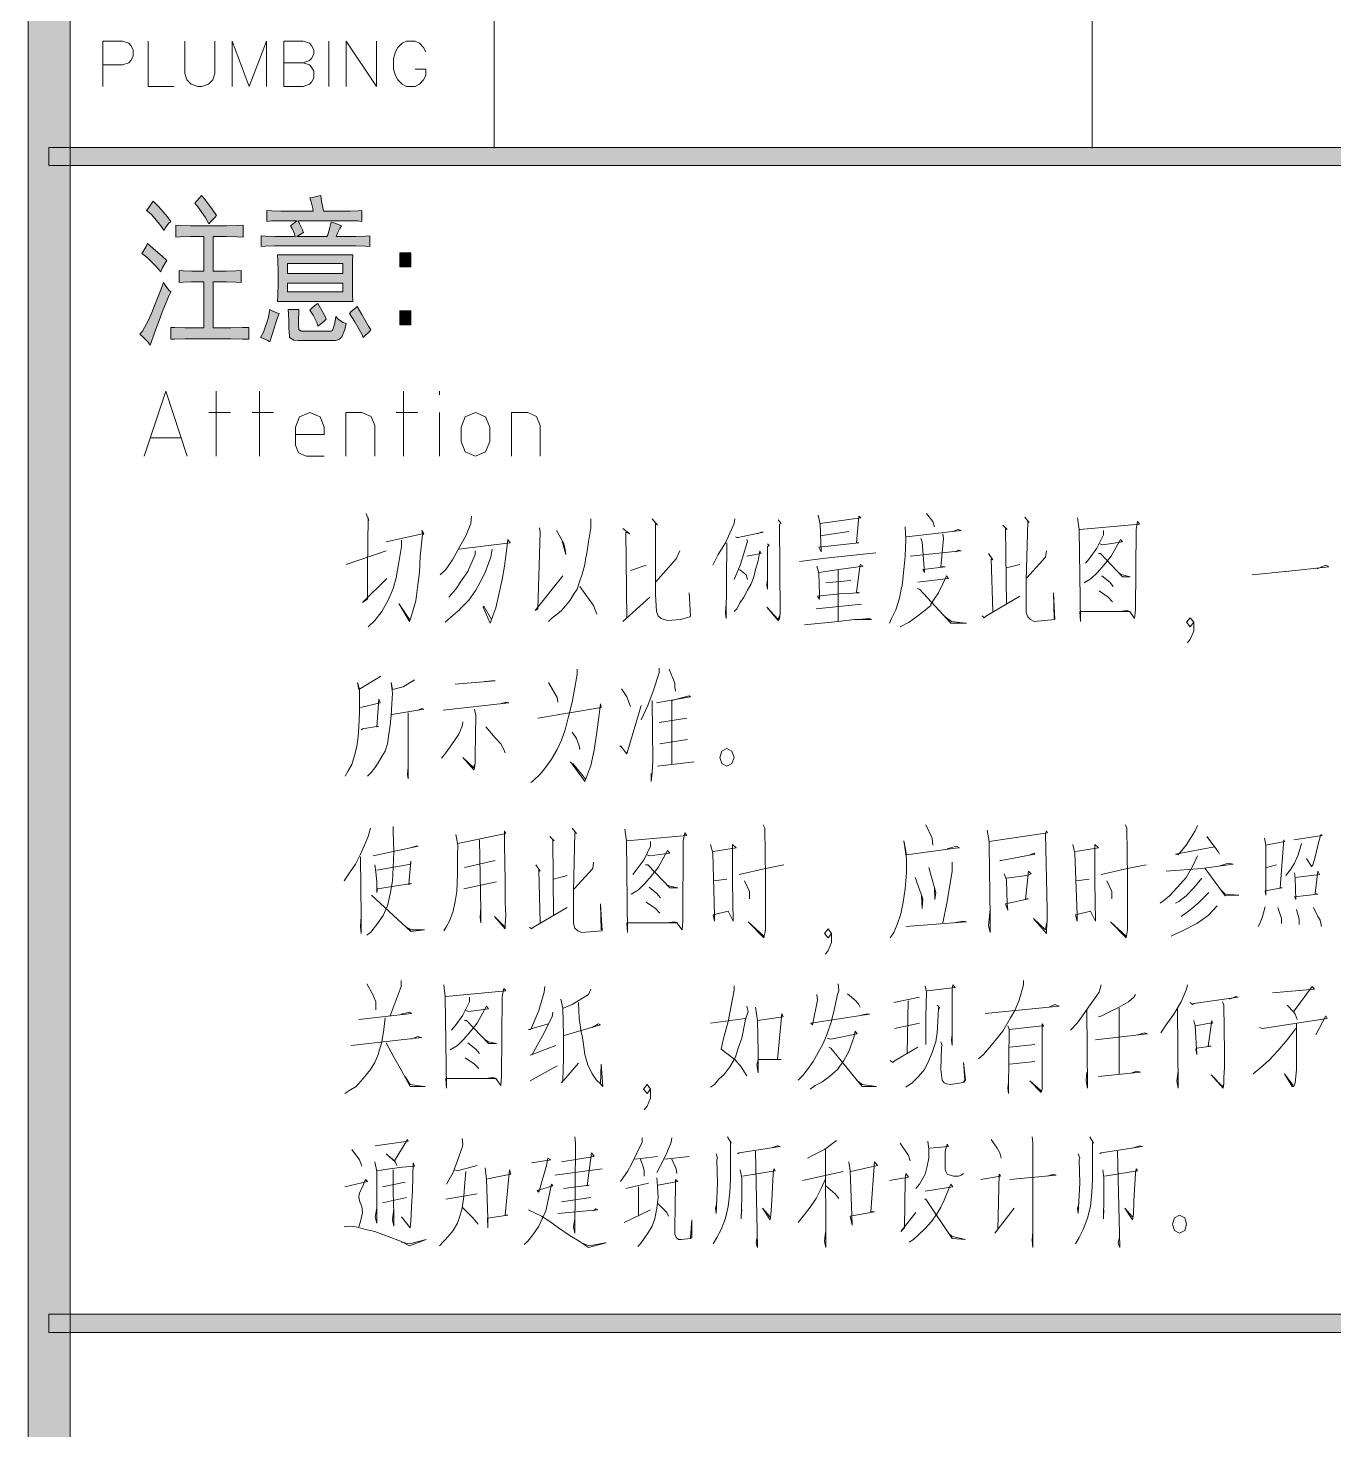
# Model space of a CAD drawing. Header units: millimetres. Extents: x 0 to 586, y 0 to 414.
# Drawn here: x 541.05 to 562.39, y 292.31 to 315.22 of the extents above; entities that cross this region are included whole.
import ezdxf

# ---------------------------------------------------------------- set-up
doc = ezdxf.new("R2010")
doc.units = ezdxf.units.MM

msp = doc.modelspace()

# ---------------------------------------------------------------- hatches: boundary and pattern name
h = msp.add_hatch(color=0)
h.dxf.hatch_style = 2
h.paths.add_polyline_path([(541.736139, 9.860139), (541.048222, 9.860139), (541.048222, 404.223361), (541.736139, 404.223361)])
h = msp.add_hatch(color=0)
h.dxf.hatch_style = 2
h.paths.add_polyline_path([(541.390417, 312.973861), (541.390417, 313.270194), (575.772139, 313.270194), (575.772139, 312.973861)])
h = msp.add_hatch(color=0)
h.dxf.hatch_style = 2
h.paths.add_polyline_path([(543.094333, 312.395306), (543.186056, 312.303583), (543.327167, 312.137778), (543.380083, 312.063694), (543.344806, 312.028417), (543.288361, 311.950806), (543.270722, 311.912), (543.203694, 312.014306), (543.062583, 312.180111), (542.984972, 312.240083), (543.013194, 312.275361), (543.066111, 312.352972)])
h = msp.add_hatch(color=0)
h.dxf.hatch_style = 2
h.paths.add_polyline_path([(543.775194, 312.363556), (543.799889, 312.391778), (543.856333, 312.45175), (543.881028, 312.487028), (543.933944, 312.430583), (544.057417, 312.264778), (544.127972, 312.158944), (544.09975, 312.127194), (544.03625, 312.060167), (544.0045, 312.024889), (543.941, 312.130722), (543.824583, 312.303583)])
h = msp.add_hatch(color=0)
h.dxf.hatch_style = 2
h.paths.add_polyline_path([(545.24275, 312.074278), (545.175722, 312.074278), (545.027556, 312.07075), (544.949944, 312.063694), (544.949944, 312.240083), (545.031083, 312.236556), (545.17925, 312.2295), (545.24275, 312.2295), (545.708417, 312.2295), (545.704889, 312.271833), (545.676667, 312.381194), (545.6555, 312.448222), (545.697833, 312.45175), (545.786028, 312.472917), (545.831889, 312.487028), (545.846, 312.395306), (545.870694, 312.264778), (545.87775, 312.2295), (546.234056, 312.2295), (546.311667, 312.2295), (546.445722, 312.236556), (546.505694, 312.240083), (546.505694, 312.063694), (546.438667, 312.07075), (546.304611, 312.074278), (546.234056, 312.074278), (545.461472, 312.074278), (545.486167, 312.024889), (545.535556, 311.926111), (545.553194, 311.88025), (545.443833, 311.81675), (545.930667, 311.81675), (545.948306, 311.844972), (545.983583, 311.961389), (546.001222, 312.053111), (546.047083, 312.039), (546.135278, 312.00725), (546.170556, 311.993139), (546.145861, 311.947278), (546.103528, 311.859083), (546.085889, 311.81675), (546.318722, 311.81675), (546.403389, 311.81675), (546.562139, 311.823806), (546.636222, 311.827333), (546.636222, 311.650944), (546.562139, 311.658), (546.403389, 311.661528), (546.318722, 311.661528), (545.158083, 311.661528), (545.076944, 311.661528), (544.92525, 311.658), (544.858222, 311.650944), (544.858222, 311.827333), (544.928778, 311.823806), (545.080472, 311.81675), (545.158083, 311.81675), (545.415611, 311.81675), (545.4015, 311.859083), (545.362694, 311.947278), (545.338, 311.993139), (545.359167, 312.00725), (545.415611, 312.049583), (545.443833, 312.074278)])
h = msp.add_hatch(color=0)
h.dxf.hatch_style = 2
h.paths.add_polyline_path([(544.223222, 311.993139), (544.297306, 311.993139), (544.466639, 311.996667), (544.561889, 312.003722), (544.561889, 311.806167), (544.459583, 311.813222), (544.293778, 311.81675), (544.230278, 311.81675), (544.075056, 311.81675), (544.075056, 311.248778), (544.223222, 311.248778), (544.286722, 311.248778), (544.441944, 311.255833), (544.533667, 311.259361), (544.533667, 311.065333), (544.445472, 311.068861), (544.293778, 311.075917), (544.223222, 311.075917), (544.075056, 311.075917), (544.075056, 310.320972), (544.269083, 310.320972), (544.360806, 310.320972), (544.554833, 310.328028), (544.657139, 310.331556), (544.657139, 310.137528), (544.554833, 310.141056), (544.364333, 310.144583), (544.276139, 310.144583), (543.711694, 310.144583), (543.609389, 310.144583), (543.443583, 310.141056), (543.380083, 310.137528), (543.380083, 310.331556), (543.440056, 310.328028), (543.609389, 310.320972), (543.71875, 310.320972), (543.919833, 310.320972), (543.919833, 311.075917), (543.796361, 311.075917), (543.722278, 311.075917), (543.584694, 311.068861), (543.517667, 311.065333), (543.517667, 311.259361), (543.584694, 311.255833), (543.725806, 311.248778), (543.803417, 311.248778), (543.919833, 311.248778), (543.919833, 311.81675), (543.775194, 311.81675), (543.697583, 311.81675), (543.542361, 311.813222), (543.46475, 311.806167), (543.46475, 312.003722), (543.542361, 311.996667), (543.701111, 311.993139), (543.78225, 311.993139)])
h = msp.add_hatch(color=0)
h.dxf.hatch_style = 2
h.paths.add_polyline_path([(542.999083, 311.703861), (543.087278, 311.62625), (543.246028, 311.488667), (543.316583, 311.425167), (543.295417, 311.389889), (543.2425, 311.298167), (543.217806, 311.238194), (543.143722, 311.326389), (542.9885, 311.478083), (542.907361, 311.538056), (542.928528, 311.569806), (542.977917, 311.650944)])
h = msp.add_hatch(color=0)
h.paths.add_polyline_path([(546.357528, 311.516889), (546.354, 311.421639), (546.350472, 311.231139), (546.350472, 311.135889), (546.350472, 311.047694), (546.354, 310.857194), (546.357528, 310.754889), (545.126333, 310.754889), (545.129861, 310.857194), (545.136917, 311.05475), (545.136917, 311.146472), (545.136917, 311.238194), (545.129861, 311.425167), (545.126333, 311.516889)])
h.paths.add_polyline_path([(546.19525, 311.209972), (546.19525, 311.37225), (545.288611, 311.37225), (545.288611, 311.209972)])
h.paths.add_polyline_path([(546.19525, 310.910111), (546.19525, 311.05475), (545.288611, 311.05475), (545.288611, 310.910111)])
h = msp.add_hatch(color=0)
h.dxf.hatch_style = 2
h.paths.add_polyline_path([(547.302972, 311.322861), (547.123056, 311.322861), (547.123056, 311.548639), (547.302972, 311.548639)])
h = msp.add_hatch(color=0)
h.dxf.hatch_style = 2
h.paths.add_polyline_path([(543.380083, 310.910111), (543.33775, 310.818389), (543.2425, 310.582028), (543.189583, 310.440917), (543.136667, 310.299806), (543.066111, 310.098722), (543.044944, 310.042278), (543.006139, 310.095194), (542.921472, 310.183389), (542.875611, 310.218667), (542.917944, 310.271583), (543.016722, 310.447972), (543.069639, 310.574972), (543.122556, 310.701972), (543.221333, 310.945389), (543.263667, 311.065333), (543.288361, 311.019472), (543.348333, 310.941861)])
h = msp.add_hatch(color=0)
h.dxf.hatch_style = 2
h.paths.add_polyline_path([(545.786028, 310.723139), (545.828361, 310.645528), (545.898917, 310.518528), (545.923611, 310.465611), (545.888333, 310.433861), (545.821306, 310.377417), (545.786028, 310.352722), (545.775444, 310.398583), (545.708417, 310.529111), (545.6555, 310.61025), (545.676667, 310.634944), (545.743694, 310.691389)])
h = msp.add_hatch(color=0)
h.dxf.hatch_style = 2
h.paths.add_polyline_path([(546.428083, 310.67375), (546.502167, 310.543222), (546.615056, 310.352722), (546.650333, 310.289222), (546.618583, 310.253944), (546.555083, 310.193972), (546.526861, 310.16575), (546.502167, 310.222194), (546.389278, 310.41975), (546.304611, 310.557333), (546.325778, 310.585556), (546.389278, 310.642)])
h = msp.add_hatch(color=0)
h.dxf.hatch_style = 2
h.paths.add_polyline_path([(545.151028, 310.557333), (545.11575, 310.462083), (545.041667, 310.22925), (545.002861, 310.095194), (544.957, 310.119889), (544.879389, 310.155167), (544.847639, 310.16575), (544.897028, 310.250417), (544.974639, 310.476194), (545.002861, 310.620833), (545.038139, 310.599667), (545.112222, 310.567917)])
h = msp.add_hatch(color=0)
h.dxf.hatch_style = 2
h.paths.add_polyline_path([(545.475583, 310.620833), (545.472056, 310.564389), (545.468528, 310.472667), (545.468528, 310.433861), (545.468528, 310.405639), (545.468528, 310.345667), (545.472056, 310.320972), (545.475583, 310.296278), (545.510861, 310.271583), (545.546139, 310.271583), (546.001222, 310.271583), (546.025917, 310.278639), (546.064722, 310.398583), (546.078833, 310.507944), (546.110583, 310.472667), (546.19525, 310.412694), (546.248167, 310.395056), (546.223472, 310.296278), (546.177611, 310.176333), (546.156444, 310.155167), (546.138806, 310.137528), (546.071778, 310.116361), (546.025917, 310.116361), (545.461472, 310.116361), (545.394444, 310.119889), (545.323889, 310.16575), (545.320361, 310.204556), (545.316833, 310.239833), (545.313306, 310.331556), (545.313306, 310.384472), (545.313306, 310.433861), (545.30625, 310.553806), (545.299194, 310.620833)])
h = msp.add_hatch(color=0)
h.dxf.hatch_style = 2
h.paths.add_polyline_path([(547.302972, 310.373889), (547.123056, 310.373889), (547.123056, 310.599667), (547.302972, 310.599667)])
h = msp.add_hatch(color=0)
h.dxf.hatch_style = 2
h.paths.add_polyline_path([(541.390417, 293.906222), (541.390417, 294.202556), (575.772139, 294.202556), (575.772139, 293.906222)])

# ---------------------------------------------------------------- linework, layer by layer
at = {"color": 0, "lineweight": 0}
for points in [[(541.736139, 9.860139), (541.048222, 9.860139), (541.048222, 404.223361), (541.736139, 404.223361)], [(541.390417, 312.973861), (541.390417, 313.270194), (575.772139, 313.270194), (575.772139, 312.973861)], [(543.094333, 312.395306), (543.186056, 312.303583), (543.327167, 312.137778), (543.380083, 312.063694), (543.344806, 312.028417), (543.288361, 311.950806), (543.270722, 311.912), (543.203694, 312.014306), (543.062583, 312.180111), (542.984972, 312.240083), (543.013194, 312.275361), (543.066111, 312.352972)], [(543.775194, 312.363556), (543.799889, 312.391778), (543.856333, 312.45175), (543.881028, 312.487028), (543.933944, 312.430583), (544.057417, 312.264778), (544.127972, 312.158944), (544.09975, 312.127194), (544.03625, 312.060167), (544.0045, 312.024889), (543.941, 312.130722), (543.824583, 312.303583)], [(545.24275, 312.074278), (545.175722, 312.074278), (545.027556, 312.07075), (544.949944, 312.063694), (544.949944, 312.240083), (545.031083, 312.236556), (545.17925, 312.2295), (545.24275, 312.2295), (545.708417, 312.2295), (545.704889, 312.271833), (545.676667, 312.381194), (545.6555, 312.448222), (545.697833, 312.45175), (545.786028, 312.472917), (545.831889, 312.487028), (545.846, 312.395306), (545.870694, 312.264778), (545.87775, 312.2295), (546.234056, 312.2295), (546.311667, 312.2295), (546.445722, 312.236556), (546.505694, 312.240083), (546.505694, 312.063694), (546.438667, 312.07075), (546.304611, 312.074278), (546.234056, 312.074278), (545.461472, 312.074278), (545.486167, 312.024889), (545.535556, 311.926111), (545.553194, 311.88025), (545.443833, 311.81675), (545.930667, 311.81675), (545.948306, 311.844972), (545.983583, 311.961389), (546.001222, 312.053111), (546.047083, 312.039), (546.135278, 312.00725), (546.170556, 311.993139), (546.145861, 311.947278), (546.103528, 311.859083), (546.085889, 311.81675), (546.318722, 311.81675), (546.403389, 311.81675), (546.562139, 311.823806), (546.636222, 311.827333), (546.636222, 311.650944), (546.562139, 311.658), (546.403389, 311.661528), (546.318722, 311.661528), (545.158083, 311.661528), (545.076944, 311.661528), (544.92525, 311.658), (544.858222, 311.650944), (544.858222, 311.827333), (544.928778, 311.823806), (545.080472, 311.81675), (545.158083, 311.81675), (545.415611, 311.81675), (545.4015, 311.859083), (545.362694, 311.947278), (545.338, 311.993139), (545.359167, 312.00725), (545.415611, 312.049583), (545.443833, 312.074278)], [(544.223222, 311.993139), (544.297306, 311.993139), (544.466639, 311.996667), (544.561889, 312.003722), (544.561889, 311.806167), (544.459583, 311.813222), (544.293778, 311.81675), (544.230278, 311.81675), (544.075056, 311.81675), (544.075056, 311.248778), (544.223222, 311.248778), (544.286722, 311.248778), (544.441944, 311.255833), (544.533667, 311.259361), (544.533667, 311.065333), (544.445472, 311.068861), (544.293778, 311.075917), (544.223222, 311.075917), (544.075056, 311.075917), (544.075056, 310.320972), (544.269083, 310.320972), (544.360806, 310.320972), (544.554833, 310.328028), (544.657139, 310.331556), (544.657139, 310.137528), (544.554833, 310.141056), (544.364333, 310.144583), (544.276139, 310.144583), (543.711694, 310.144583), (543.609389, 310.144583), (543.443583, 310.141056), (543.380083, 310.137528), (543.380083, 310.331556), (543.440056, 310.328028), (543.609389, 310.320972), (543.71875, 310.320972), (543.919833, 310.320972), (543.919833, 311.075917), (543.796361, 311.075917), (543.722278, 311.075917), (543.584694, 311.068861), (543.517667, 311.065333), (543.517667, 311.259361), (543.584694, 311.255833), (543.725806, 311.248778), (543.803417, 311.248778), (543.919833, 311.248778), (543.919833, 311.81675), (543.775194, 311.81675), (543.697583, 311.81675), (543.542361, 311.813222), (543.46475, 311.806167), (543.46475, 312.003722), (543.542361, 311.996667), (543.701111, 311.993139), (543.78225, 311.993139)], [(542.999083, 311.703861), (543.087278, 311.62625), (543.246028, 311.488667), (543.316583, 311.425167), (543.295417, 311.389889), (543.2425, 311.298167), (543.217806, 311.238194), (543.143722, 311.326389), (542.9885, 311.478083), (542.907361, 311.538056), (542.928528, 311.569806), (542.977917, 311.650944)], [(546.357528, 311.516889), (546.354, 311.421639), (546.350472, 311.231139), (546.350472, 311.135889), (546.350472, 311.047694), (546.354, 310.857194), (546.357528, 310.754889), (545.126333, 310.754889), (545.129861, 310.857194), (545.136917, 311.05475), (545.136917, 311.146472), (545.136917, 311.238194), (545.129861, 311.425167), (545.126333, 311.516889)], [(546.19525, 311.209972), (546.19525, 311.37225), (545.288611, 311.37225), (545.288611, 311.209972)], [(547.302972, 311.322861), (547.123056, 311.322861), (547.123056, 311.548639), (547.302972, 311.548639)], [(543.380083, 310.910111), (543.33775, 310.818389), (543.2425, 310.582028), (543.189583, 310.440917), (543.136667, 310.299806), (543.066111, 310.098722), (543.044944, 310.042278), (543.006139, 310.095194), (542.921472, 310.183389), (542.875611, 310.218667), (542.917944, 310.271583), (543.016722, 310.447972), (543.069639, 310.574972), (543.122556, 310.701972), (543.221333, 310.945389), (543.263667, 311.065333), (543.288361, 311.019472), (543.348333, 310.941861)], [(546.19525, 310.910111), (546.19525, 311.05475), (545.288611, 311.05475), (545.288611, 310.910111)], [(545.786028, 310.723139), (545.828361, 310.645528), (545.898917, 310.518528), (545.923611, 310.465611), (545.888333, 310.433861), (545.821306, 310.377417), (545.786028, 310.352722), (545.775444, 310.398583), (545.708417, 310.529111), (545.6555, 310.61025), (545.676667, 310.634944), (545.743694, 310.691389)], [(546.428083, 310.67375), (546.502167, 310.543222), (546.615056, 310.352722), (546.650333, 310.289222), (546.618583, 310.253944), (546.555083, 310.193972), (546.526861, 310.16575), (546.502167, 310.222194), (546.389278, 310.41975), (546.304611, 310.557333), (546.325778, 310.585556), (546.389278, 310.642)], [(545.151028, 310.557333), (545.11575, 310.462083), (545.041667, 310.22925), (545.002861, 310.095194), (544.957, 310.119889), (544.879389, 310.155167), (544.847639, 310.16575), (544.897028, 310.250417), (544.974639, 310.476194), (545.002861, 310.620833), (545.038139, 310.599667), (545.112222, 310.567917)], [(545.475583, 310.620833), (545.472056, 310.564389), (545.468528, 310.472667), (545.468528, 310.433861), (545.468528, 310.405639), (545.468528, 310.345667), (545.472056, 310.320972), (545.475583, 310.296278), (545.510861, 310.271583), (545.546139, 310.271583), (546.001222, 310.271583), (546.025917, 310.278639), (546.064722, 310.398583), (546.078833, 310.507944), (546.110583, 310.472667), (546.19525, 310.412694), (546.248167, 310.395056), (546.223472, 310.296278), (546.177611, 310.176333), (546.156444, 310.155167), (546.138806, 310.137528), (546.071778, 310.116361), (546.025917, 310.116361), (545.461472, 310.116361), (545.394444, 310.119889), (545.323889, 310.16575), (545.320361, 310.204556), (545.316833, 310.239833), (545.313306, 310.331556), (545.313306, 310.384472), (545.313306, 310.433861), (545.30625, 310.553806), (545.299194, 310.620833)], [(547.302972, 310.373889), (547.123056, 310.373889), (547.123056, 310.599667), (547.302972, 310.599667)], [(552.587583, 303.304222), (552.552306, 303.406528), (552.471167, 303.448861), (552.3865, 303.406528), (552.35475, 303.304222), (552.3865, 303.201917), (552.471167, 303.159583), (552.552306, 303.201917)], [(559.985333, 295.677167), (559.953583, 295.779472), (559.868917, 295.821806), (559.787778, 295.779472), (559.7525, 295.677167), (559.787778, 295.571333), (559.868917, 295.529), (559.953583, 295.571333)], [(541.390417, 293.906222), (541.390417, 294.202556), (575.772139, 294.202556), (575.772139, 293.906222)]]:
    msp.add_lwpolyline(points, close=True, dxfattribs=at)
for points in [[(548.668222, 327.899889), (548.668222, 313.259611)], [(558.440167, 327.899889), (558.440167, 313.259611)], [(542.272361, 314.268556), (542.272361, 315.009389), (542.589861, 315.009389), (542.695694, 314.974111), (542.730972, 314.938833), (542.76625, 314.868278), (542.76625, 314.762444), (542.730972, 314.691889), (542.695694, 314.656611), (542.589861, 314.621333), (542.272361, 314.621333)], [(543.009667, 315.009389), (543.009667, 314.268556), (543.433, 314.268556)], [(543.609389, 315.009389), (543.609389, 314.480222), (543.644667, 314.374389), (543.715222, 314.303833), (543.821056, 314.268556), (543.891611, 314.268556), (543.997444, 314.303833), (544.068, 314.374389), (544.103278, 314.480222), (544.103278, 315.009389)], [(544.381972, 314.268556), (544.381972, 315.009389), (544.664194, 314.268556), (544.946417, 315.009389), (544.946417, 314.268556)], [(545.228639, 314.268556), (545.228639, 315.009389), (545.546139, 315.009389), (545.648444, 314.974111), (545.683722, 314.938833), (545.719, 314.868278), (545.719, 314.797722), (545.683722, 314.727167), (545.648444, 314.691889), (545.546139, 314.656611)], [(545.965944, 314.268556), (545.965944, 315.009389)], [(546.248167, 314.268556), (546.248167, 315.009389), (546.742056, 314.268556), (546.742056, 315.009389)], [(547.549917, 314.833), (547.514639, 314.903556), (547.444083, 314.974111), (547.373528, 315.009389), (547.232417, 315.009389), (547.161861, 314.974111), (547.091306, 314.903556), (547.056028, 314.833), (547.02075, 314.727167), (547.02075, 314.550778), (547.056028, 314.444944), (547.091306, 314.374389), (547.161861, 314.303833), (547.232417, 314.268556), (547.373528, 314.268556), (547.444083, 314.303833), (547.514639, 314.374389), (547.549917, 314.444944), (547.549917, 314.550778), (547.373528, 314.550778)], [(545.228639, 314.656611), (545.546139, 314.656611), (545.648444, 314.621333), (545.683722, 314.586056), (545.719, 314.5155), (545.719, 314.409667), (545.683722, 314.339111), (545.648444, 314.303833), (545.546139, 314.268556), (545.228639, 314.268556)], [(542.946167, 308.229), (543.298944, 309.290861), (543.651722, 308.229)], [(544.120917, 308.229), (544.120917, 309.290861)], [(544.83, 308.229), (544.83, 309.290861)], [(547.183028, 308.229), (547.183028, 309.290861)], [(547.772167, 309.230889), (547.772167, 309.290861)], [(544.0045, 308.938083), (544.357278, 308.938083)], [(544.710056, 308.938083), (545.062833, 308.938083)], [(545.888333, 308.701722), (545.821306, 308.867528), (545.651972, 308.938083), (545.486167, 308.867528), (545.419139, 308.701722)], [(546.241111, 308.229), (546.241111, 308.938083), (546.505694, 308.938083)], [(546.713833, 308.729944), (546.653861, 308.874583), (546.505694, 308.938083)], [(547.066611, 308.938083), (547.419389, 308.938083)], [(547.772167, 308.229), (547.772167, 308.938083)], [(548.597667, 308.701722), (548.527111, 308.867528), (548.361306, 308.938083), (548.1955, 308.867528), (548.124944, 308.701722)], [(548.950444, 308.229), (548.950444, 308.938083), (549.215028, 308.938083)], [(549.419639, 308.729944), (549.359667, 308.874583), (549.215028, 308.938083)], [(545.419139, 308.405389), (545.419139, 308.701722)], [(545.888333, 308.701722), (545.888333, 308.581778), (545.419139, 308.581778)], [(546.713833, 308.729944), (546.713833, 308.229)], [(548.124944, 308.465361), (548.124944, 308.701722)], [(548.597667, 308.701722), (548.597667, 308.465361)], [(549.419639, 308.729944), (549.419639, 308.229)], [(543.549417, 308.525333), (543.048472, 308.525333)], [(545.419139, 308.405389), (545.468528, 308.281917), (545.595528, 308.229)], [(548.124944, 308.465361), (548.1955, 308.299556), (548.361306, 308.229), (548.527111, 308.299556), (548.597667, 308.465361)], [(545.888333, 308.229), (545.595528, 308.229)], [(546.572722, 307.290611), (546.618583, 307.174194), (546.608, 307.216528), (546.597417, 306.3875), (546.597417, 305.890083), (546.516278, 305.833639), (546.911389, 306.225222)], [(548.297806, 307.24475), (548.287222, 307.128333), (548.206083, 306.92725), (548.075556, 306.690889), (547.983833, 306.532139), (547.878, 306.373389), (547.786278, 306.285194)], [(553.959889, 307.262389), (553.995167, 307.114222), (554.009278, 306.662667), (553.974, 306.73675), (554.626639, 306.810833), (554.591361, 306.810833), (554.626639, 307.24475), (554.661917, 307.216528), (553.995167, 307.128333)], [(555.734361, 307.290611), (555.836667, 307.160083), (555.861361, 307.071889)], [(557.3395, 307.230639), (557.410056, 307.142444), (557.388889, 307.160083), (557.364194, 306.197), (557.364194, 305.787778), (557.364194, 305.671361), (557.388889, 305.600806), (557.43475, 305.554944), (557.491194, 305.526722), (557.829861, 305.554944), (557.808694, 305.992389), (557.819278, 305.572583)], [(546.900806, 306.824944), (547.493472, 306.955472), (547.482889, 307.011917), (547.518167, 306.955472), (547.493472, 306.941361), (547.458194, 306.592111), (547.447611, 306.327528), (547.412333, 306.080583), (547.387639, 305.861861), (547.341778, 305.717222), (547.3065, 305.586694), (547.285333, 305.526722), (547.108944, 305.819528), (547.285333, 305.554944)], [(549.405528, 307.057778), (549.416111, 306.983694), (549.380833, 305.731333), (549.334972, 305.703111), (549.790056, 306.271083)], [(550.245139, 307.202417), (550.245139, 307.086), (550.245139, 307.057778), (550.209861, 306.824944), (550.174583, 306.606222), (550.164, 306.574472), (550.149889, 306.458056), (550.104028, 306.299306), (550.058167, 306.154667), (550.022889, 306.052361), (549.962917, 305.964167), (549.906472, 305.875972), (549.835917, 305.787778), (549.765361, 305.703111), (549.694806, 305.643139), (549.613667, 305.586694), (549.557222, 305.526722)], [(549.684222, 307.011917), (549.800639, 306.810833), (549.825333, 306.708528), (549.835917, 306.620333), (549.779472, 306.839056)], [(550.76725, 307.043667), (550.883667, 306.955472), (550.816639, 306.983694), (550.837806, 305.586694), (550.76725, 305.526722), (551.21175, 305.921833)], [(551.247028, 307.202417), (551.33875, 307.100111), (551.303472, 307.128333), (551.303472, 306.824944), (551.303472, 306.518028), (551.303472, 306.239333), (551.303472, 306.03825), (551.303472, 306.024139), (551.303472, 305.964167), (551.317583, 305.689), (551.349333, 305.614917), (551.398722, 305.572583), (551.501028, 305.540833), (551.712694, 305.554944), (551.864389, 305.600806), (551.874972, 305.614917), (551.853806, 305.992389)], [(552.598167, 307.202417), (552.587583, 307.128333), (552.446472, 306.810833), (552.330056, 306.620333), (552.238333, 306.443944)], [(553.30725, 307.188306), (553.356639, 307.128333), (553.331944, 307.114222), (553.342528, 305.671361), (553.342528, 305.65725), (553.331944, 305.572583), (553.30725, 305.540833), (553.123806, 305.759556), (553.30725, 305.554944), (553.331944, 305.614917)], [(553.995167, 306.92725), (554.464361, 306.997806)], [(555.385111, 307.071889), (555.395694, 306.867278), (555.385111, 306.592111), (555.360417, 306.373389), (555.335722, 306.108806), (555.325139, 306.080583), (555.289861, 305.904194), (555.233417, 305.717222), (555.162861, 305.572583), (555.127583, 305.4985)], [(555.406278, 306.909611), (556.302333, 307.011917), (556.245889, 307.026028), (556.16475, 306.997806)], [(556.979667, 307.100111), (557.050222, 307.026028), (557.025528, 307.043667), (557.039639, 305.805417)], [(558.203806, 307.216528), (558.2285, 307.026028), (558.249667, 305.526722), (558.239083, 305.689), (559.064583, 305.689), (559.008139, 305.703111), (558.891722, 305.689)], [(558.239083, 307.026028), (559.216278, 307.114222), (559.181, 307.160083), (559.159833, 307.026028), (559.14925, 305.717222), (559.135139, 305.572583), (559.054, 305.689)], [(558.623611, 307.011917), (558.623611, 306.941361), (558.517778, 306.722639), (558.390778, 306.54625), (558.330806, 306.475694)], [(547.154806, 306.853167), (547.154806, 306.750861), (547.108944, 306.489806), (547.063083, 306.239333), (547.017222, 306.066472), (546.932556, 305.875972), (546.83025, 305.689), (546.713833, 305.540833), (546.608, 305.438528)], [(548.089667, 306.708528), (548.92575, 306.810833), (548.890472, 306.867278), (548.869306, 306.676778), (548.834028, 306.429833), (548.79875, 306.211111), (548.742306, 305.964167), (548.692917, 305.745444), (548.647056, 305.614917), (548.611778, 305.526722), (548.601194, 305.4985), (548.484778, 305.759556), (548.495361, 305.773667), (548.622361, 305.554944)], [(552.471167, 306.810833), (552.457056, 305.572583), (552.446472, 305.65725), (552.446472, 305.671361), (552.457056, 305.805417)], [(552.795722, 306.867278), (552.806306, 306.839056), (552.749861, 306.634444), (552.689889, 306.443944), (552.633444, 306.313417), (552.587583, 306.211111)], [(552.60875, 306.909611), (552.633444, 306.8955), (552.654611, 306.8955), (553.063833, 306.983694), (553.028556, 306.983694), (552.972111, 306.955472)], [(553.134389, 306.793194), (553.159083, 306.764972), (553.134389, 306.750861), (553.134389, 306.052361), (553.123806, 306.122917), (553.134389, 306.211111)], [(555.639111, 306.881389), (555.663806, 306.824944), (555.699083, 306.327528), (555.674389, 306.373389), (556.03775, 306.415722), (555.967194, 306.415722), (556.013056, 306.881389), (556.002472, 306.955472)], [(558.563639, 306.793194), (558.613028, 306.779083), (558.937583, 306.824944), (558.902306, 306.867278), (558.750611, 306.592111), (558.634194, 306.443944), (558.528361, 306.327528), (558.426056, 306.225222), (558.309639, 306.154667)], [(546.248167, 306.458056), (546.900806, 306.676778)], [(548.636472, 306.708528), (548.611778, 306.574472), (548.601194, 306.54625), (548.520056, 306.327528), (548.438917, 306.168778), (548.368361, 306.03825), (548.251944, 305.875972), (548.110833, 305.731333), (548.10025, 305.717222), (547.994417, 305.629028), (547.867417, 305.512611)], [(548.35425, 306.676778), (548.35425, 306.620333), (548.237833, 306.341639), (548.146111, 306.211111), (548.040278, 306.052361), (547.923861, 305.921833)], [(551.303472, 306.168778), (551.642139, 306.54625), (551.702111, 306.676778)], [(552.795722, 306.592111), (553.028556, 306.634444), (553.007389, 306.676778), (552.982694, 306.518028), (552.936833, 306.373389), (552.912139, 306.256972), (552.866278, 306.140556), (552.806306, 306.03825), (552.749861, 305.921833), (552.689889, 305.833639), (552.633444, 305.731333), (552.587583, 305.689)], [(553.660028, 306.503917), (554.079833, 306.560361), (554.905333, 306.648556)], [(555.46625, 306.592111), (556.302333, 306.676778), (556.256472, 306.690889), (556.210611, 306.662667)], [(556.746833, 306.634444), (556.817389, 306.532139), (556.792694, 306.54625), (556.817389, 305.689)], [(557.692278, 306.676778), (557.678167, 306.574472), (557.374778, 306.239333)], [(558.542472, 306.634444), (558.57775, 306.634444), (558.937583, 306.256972), (559.064583, 306.256972), (558.937583, 306.285194), (558.881139, 306.313417)], [(550.897778, 306.359278), (551.151778, 306.443944)], [(552.679306, 306.373389), (552.785139, 306.285194), (552.806306, 306.211111)], [(553.938722, 306.429833), (553.974, 306.313417), (553.984583, 305.964167), (553.984583, 305.890083), (553.949306, 305.935944), (554.312667, 305.978278), (554.637222, 305.992389), (554.591361, 306.0065), (554.647806, 306.458056), (554.697194, 306.429833), (554.298556, 306.373389), (553.974, 306.327528)], [(554.287972, 306.373389), (554.287972, 305.526722)], [(557.258361, 306.458056), (557.039639, 306.401611)], [(561.057778, 306.285194), (561.594, 306.341639), (561.608111, 306.341639), (562.306611, 306.415722), (562.26075, 306.443944), (562.119639, 306.3875)], [(550.347444, 305.643139), (550.291, 305.787778), (550.06875, 306.094694)], [(554.090417, 306.154667), (554.496111, 306.197)], [(555.59325, 306.168778), (556.094194, 306.225222), (556.058917, 306.271083), (556.002472, 306.140556), (555.931917, 305.992389), (555.871944, 305.904194), (555.801389, 305.805417), (555.801389, 305.787778), (555.684972, 305.689), (555.568556, 305.600806), (555.452139, 305.512611), (555.300444, 305.438528)], [(558.598917, 306.271083), (558.729444, 306.168778), (558.785889, 306.094694)], [(555.582667, 306.066472), (555.617944, 306.052361), (556.129472, 305.4985), (556.387, 305.4985), (556.372889, 305.4985), (556.140056, 305.526722), (556.03775, 305.600806)], [(556.641, 305.614917), (556.676278, 305.586694), (556.711556, 305.614917), (557.258361, 305.935944)], [(558.553056, 306.024139), (558.70475, 305.921833), (558.775306, 305.84775)], [(553.928139, 305.731333), (554.6725, 305.805417)], [(553.741167, 305.470278), (554.287972, 305.526722), (554.556083, 305.554944), (554.834778, 305.554944), (554.7995, 305.572583), (554.626639, 305.554944)], [(559.999444, 305.177472), (560.045306, 305.237444), (560.10175, 305.367972), (560.10175, 305.512611), (560.045306, 305.586694), (559.985333, 305.512611), (560.045306, 305.438528), (560.10175, 305.512611)], [(550.022889, 304.747083), (550.022889, 304.658889), (549.977028, 304.383722), (549.94175, 304.207333), (549.881778, 303.9745), (549.825333, 303.755778), (549.765361, 303.582917), (549.694806, 303.43475), (549.603083, 303.276), (549.511361, 303.145472), (549.416111, 303.029056), (549.310278, 302.92675), (549.264417, 302.895)], [(551.363444, 304.761194), (551.363444, 304.687111), (551.268194, 304.383722), (551.176472, 304.150889), (551.070639, 303.918056)], [(551.525722, 304.747083), (551.617444, 304.51425), (551.617444, 304.454278), (551.631556, 304.383722)], [(546.816139, 304.630667), (546.770278, 304.602444), (546.456306, 304.411944), (546.431611, 304.528361), (546.466889, 304.411944), (546.466889, 304.034472), (546.456306, 303.801639), (546.445722, 303.639361), (546.421028, 303.480611), (546.38575, 303.332444), (546.339889, 303.187806), (546.279917, 303.0855), (546.234056, 302.997306)], [(547.366472, 304.570694), (547.1795, 304.454278), (547.003111, 304.411944), (546.981944, 304.528361), (547.003111, 304.351972), (546.992528, 304.179111), (546.981944, 303.988611), (546.967833, 303.829861), (546.946667, 303.681694), (546.921972, 303.522944), (546.886694, 303.406528), (546.83025, 303.318333), (546.770278, 303.216028), (546.713833, 303.131361), (546.653861, 303.057278), (546.597417, 302.997306)], [(548.029694, 304.500139), (548.682333, 304.556583), (548.622361, 304.556583), (548.520056, 304.542472)], [(549.708917, 304.207333), (549.694806, 304.281417), (549.557222, 304.528361)], [(546.491583, 303.755778), (546.516278, 303.769889), (546.784389, 303.81575), (546.749111, 303.801639), (546.784389, 304.253194), (546.805556, 304.193222), (546.481, 304.119139)], [(550.746083, 304.426056), (550.837806, 304.295528), (550.897778, 304.13325)], [(551.317583, 304.193222), (551.874972, 304.295528), (551.853806, 304.309639), (551.747972, 304.281417), (551.571583, 304.235556), (551.571583, 303.187806)], [(546.992528, 304.002722), (547.518167, 304.090917), (547.482889, 304.105028), (547.422917, 304.076806)], [(547.260639, 304.034472), (547.260639, 302.954972), (547.250056, 303.029056), (547.260639, 303.145472)], [(547.832139, 304.076806), (548.904583, 304.193222), (548.858722, 304.207333), (548.774056, 304.179111)], [(548.343667, 304.090917), (548.368361, 303.988611), (548.35425, 303.332444), (548.35425, 303.216028), (548.343667, 303.131361), (548.333083, 303.099611), (548.156694, 303.304222), (548.333083, 303.131361), (548.343667, 303.187806)], [(549.917056, 303.230139), (550.128722, 302.940861), (550.149889, 302.912639), (550.245139, 303.173694), (550.301583, 303.420639), (550.347444, 303.713444), (550.382722, 304.002722), (550.407417, 304.179111), (550.418, 304.119139), (549.380833, 303.946278)], [(550.721389, 303.480611), (550.731972, 303.494722), (550.837806, 303.364194), (551.070639, 304.150889)], [(551.247028, 304.235556), (551.257611, 303.247778), (551.247028, 303.057278), (551.232917, 302.912639), (551.232917, 303.043167)], [(548.156694, 303.886306), (548.146111, 303.81575), (548.089667, 303.681694), (547.959139, 303.494722), (547.878, 303.378306), (547.807444, 303.290111)], [(548.530639, 303.801639), (548.682333, 303.62525), (548.774056, 303.522944), (548.823444, 303.43475), (548.844611, 303.378306)], [(551.363444, 303.872194), (551.818528, 303.946278)], [(549.94175, 303.713444), (550.012306, 303.611139), (550.058167, 303.494722), (550.06875, 303.43475)], [(551.374028, 303.522944), (551.829111, 303.597028)], [(549.952333, 303.201917), (550.164, 302.940861), (550.149889, 302.940861)], [(551.33875, 303.159583), (551.934944, 303.230139)], [(553.063833, 302.203556), (553.088528, 302.147111), (553.099111, 301.342778), (553.099111, 300.848889), (553.099111, 300.485528), (553.074417, 300.355), (552.820417, 300.616056), (553.074417, 300.383222)], [(555.72025, 302.203556), (555.826083, 301.984833), (555.836667, 301.868417)], [(558.983444, 302.203556), (559.008139, 302.147111), (559.018722, 301.342778), (559.018722, 300.848889), (559.018722, 300.485528), (558.997556, 300.355), (558.740028, 300.616056), (558.997556, 300.383222)], [(560.161722, 302.189444), (560.126444, 302.10125), (559.97475, 301.868417), (559.84775, 301.709667), (559.801889, 301.723778), (560.440417, 301.840194), (560.313417, 302.013056), (560.500389, 301.766111), (560.521556, 301.723778)], [(546.643278, 302.147111), (546.608, 302.013056), (546.548028, 301.868417), (546.481, 301.723778), (546.399861, 301.5615), (546.304611, 301.416861), (546.212889, 301.286333)], [(547.017222, 302.175333), (547.017222, 302.087139), (547.027806, 301.766111), (547.017222, 301.505056), (547.003111, 301.286333), (546.967833, 301.067611), (546.921972, 300.877111), (546.851417, 300.718361), (546.749111, 300.573722), (546.643278, 300.439667), (546.583306, 300.397333)], [(548.040278, 302.044806), (548.075556, 301.868417), (548.064972, 301.695556), (548.064972, 301.388639), (548.054389, 301.109944), (548.029694, 300.951194), (547.994417, 300.788917), (547.937972, 300.630167), (547.888583, 300.541972), (547.842722, 300.471417)], [(548.075556, 301.896639), (548.858722, 302.058917), (548.834028, 302.10125), (548.834028, 301.882528), (548.844611, 301.286333), (548.844611, 300.979417), (548.844611, 300.937083), (548.858722, 300.718361), (548.844611, 300.573722), (548.844611, 300.499639), (548.67175, 300.70425), (548.834028, 300.541972)], [(548.424806, 301.956611), (548.4495, 300.806556), (548.4495, 300.601944), (548.438917, 300.690139), (548.4495, 300.863)], [(549.578389, 302.013056), (549.648944, 301.9425), (549.627778, 301.956611), (549.638361, 300.718361)], [(549.94175, 302.147111), (550.012306, 302.058917), (549.987611, 302.073028), (549.962917, 301.109944), (549.962917, 300.70425), (549.962917, 300.587833), (549.987611, 300.51375), (550.033472, 300.471417), (550.093444, 300.439667), (550.432111, 300.471417), (550.407417, 300.908861), (550.418, 300.485528)], [(550.802528, 302.129472), (550.827222, 301.9425), (550.848389, 300.439667), (550.837806, 300.601944), (551.666833, 300.601944), (551.606861, 300.616056), (551.490444, 300.601944)], [(550.837806, 301.9425), (551.818528, 302.027167), (551.78325, 302.073028), (551.758556, 301.9425), (551.747972, 300.630167), (551.737389, 300.485528), (551.652722, 300.601944)], [(556.722139, 302.115361), (556.757417, 301.928389), (556.757417, 301.868417), (556.771528, 300.690139), (556.771528, 300.439667), (556.746833, 300.556083), (556.771528, 300.820667)], [(556.757417, 301.928389), (557.713444, 302.073028), (557.692278, 302.10125), (557.678167, 302.058917), (557.702861, 300.820667), (557.702861, 300.774806), (557.702861, 300.644278), (557.692278, 300.485528), (557.692278, 300.425556), (557.480611, 300.6725), (557.678167, 300.485528), (557.692278, 300.587833)], [(561.255333, 301.984833), (561.280028, 301.868417), (561.280028, 301.445083), (561.280028, 301.0535), (561.269444, 301.124056), (561.548139, 301.169917), (561.512861, 301.169917), (561.572833, 301.956611), (561.583417, 301.928389), (561.280028, 301.868417)], [(561.735111, 301.956611), (562.200778, 302.027167), (562.176083, 302.044806), (562.144333, 301.928389), (562.073778, 301.635583), (562.049083, 301.547389), (562.027917, 301.519167), (561.94325, 301.649694)], [(546.689139, 301.695556), (547.422917, 301.854306), (547.387639, 301.854306), (547.295917, 301.826083)], [(551.165889, 301.709667), (551.21175, 301.695556), (551.536306, 301.737889), (551.501028, 301.780222), (551.349333, 301.505056), (551.232917, 301.360417), (551.130611, 301.244), (551.024778, 301.141694), (550.908361, 301.067611)], [(551.222333, 301.928389), (551.222333, 301.854306), (551.1165, 301.635583), (550.9895, 301.459194), (550.933056, 301.388639)], [(552.203056, 301.882528), (552.238333, 301.737889), (552.270083, 300.732472), (552.270083, 300.630167), (552.248917, 300.732472), (552.492333, 300.788917), (552.573472, 300.630167), (552.562889, 301.272222), (552.562889, 301.882528), (552.622861, 301.826083), (552.248917, 301.766111)], [(556.0695, 301.811972), (556.221194, 301.854306), (556.270583, 301.826083), (556.245889, 301.826083), (555.406278, 301.709667), (555.360417, 301.9425), (555.406278, 301.649694), (555.406278, 301.416861), (555.385111, 301.155806), (555.349833, 300.937083), (555.314556, 300.746583), (555.254583, 300.573722), (555.198139, 300.439667), (555.138167, 300.355)], [(556.933806, 301.621472), (556.954972, 301.621472), (557.505306, 301.723778), (557.491194, 301.737889), (557.424167, 301.709667)], [(558.122667, 301.882528), (558.157944, 301.737889), (558.193222, 300.732472), (558.193222, 300.630167), (558.168528, 300.732472), (558.411944, 300.788917), (558.496611, 300.630167), (558.4825, 301.272222), (558.4825, 301.882528), (558.542472, 301.826083), (558.168528, 301.766111)], [(561.862111, 301.896639), (561.805667, 301.709667), (561.745694, 301.575611), (561.68925, 301.476833), (561.608111, 301.374528)], [(546.481, 301.677917), (546.491583, 300.70425), (546.491583, 300.425556), (546.481, 300.541972), (546.491583, 300.70425)], [(546.713833, 301.547389), (546.735, 301.430972), (546.749111, 301.272222), (546.749111, 301.095833), (546.759694, 301.155806), (547.317083, 301.244), (547.271222, 301.226361), (547.3065, 301.607361), (547.3065, 301.5615), (546.749111, 301.459194)], [(548.682333, 301.621472), (548.181389, 301.505056)], [(549.345556, 301.547389), (549.416111, 301.445083), (549.394944, 301.459194), (549.416111, 300.601944)], [(550.291, 301.59325), (550.280417, 301.490944), (549.977028, 301.155806)], [(551.141194, 301.547389), (551.176472, 301.547389), (551.536306, 301.169917), (551.666833, 301.169917), (551.536306, 301.198139), (551.479861, 301.226361)], [(552.668722, 301.388639), (553.099111, 301.490944), (553.4025, 301.547389)], [(555.769639, 301.505056), (555.886056, 301.095833), (555.871944, 300.979417), (555.861361, 301.184028)], [(556.154167, 301.59325), (556.154167, 301.445083), (556.0695, 300.951194), (556.002472, 300.601944)], [(558.588333, 301.388639), (559.018722, 301.490944), (559.322111, 301.547389)], [(560.161722, 301.695556), (560.080583, 301.519167), (559.97475, 301.342778), (559.833639, 301.184028), (559.706639, 301.039389), (559.614917, 300.965306), (559.554944, 300.922972)], [(559.650194, 301.445083), (560.232278, 301.490944), (560.743806, 301.5615), (560.662667, 301.575611), (560.535667, 301.533278)], [(561.290611, 301.505056), (561.456417, 301.547389)], [(548.170806, 301.155806), (548.707028, 301.272222)], [(549.860611, 301.374528), (549.638361, 301.314556)], [(552.2595, 301.286333), (552.471167, 301.314556)], [(552.760444, 301.286333), (552.841583, 301.109944), (552.841583, 300.993528)], [(555.547389, 301.342778), (555.674389, 300.993528), (555.663806, 300.834778), (555.649694, 301.039389)], [(557.004361, 301.40275), (557.039639, 301.300444), (557.050222, 300.908861), (557.060806, 300.806556), (557.025528, 300.908861), (557.399472, 300.993528), (557.374778, 300.993528), (557.353611, 300.979417), (557.399472, 301.445083), (557.445333, 301.40275), (557.374778, 301.374528), (557.039639, 301.328667)], [(558.179111, 301.286333), (558.390778, 301.314556)], [(558.680056, 301.286333), (558.764722, 301.109944), (558.764722, 300.993528)], [(560.232278, 301.328667), (560.10175, 301.169917), (559.97475, 301.039389), (559.858333, 300.951194), (559.801889, 300.922972)], [(560.288722, 301.490944), (560.616806, 301.039389), (560.839056, 301.0535), (560.616806, 301.067611), (560.54625, 301.141694)], [(561.745694, 301.416861), (561.759806, 301.328667), (561.770389, 300.979417), (561.745694, 301.025278), (562.130222, 301.067611), (562.084361, 301.081722), (562.130222, 301.445083), (562.154917, 301.388639), (561.759806, 301.342778)], [(546.664444, 301.0535), (547.3065, 300.457306), (547.52875, 300.485528), (547.295917, 300.485528), (547.285333, 300.499639), (547.214778, 300.541972)], [(551.201167, 301.184028), (551.328167, 301.081722), (551.384611, 301.007639)], [(560.348694, 301.095833), (560.172306, 300.922972), (560.034722, 300.806556), (559.893611, 300.70425)], [(549.24325, 300.527861), (549.275, 300.499639), (549.310278, 300.527861), (549.860611, 300.848889)], [(551.151778, 300.937083), (551.303472, 300.834778), (551.374028, 300.760694)], [(560.486278, 300.877111), (560.338111, 300.718361), (560.151139, 300.587833), (559.918306, 300.471417), (559.787778, 300.411444), (559.731333, 300.383222)], [(561.269444, 300.863), (561.223583, 300.70425), (561.188306, 300.601944), (561.153028, 300.541972)], [(561.477583, 300.848889), (561.537556, 300.6725), (561.537556, 300.587833)], [(561.780972, 300.820667), (561.826833, 300.658389), (561.826833, 300.573722)], [(562.059667, 300.848889), (562.130222, 300.70425), (562.1655, 300.644278), (562.190194, 300.541972)], [(555.395694, 300.541972), (556.387, 300.616056), (556.327028, 300.630167), (556.185917, 300.601944)], [(554.079833, 300.090417), (554.125694, 300.150389), (554.182139, 300.280917), (554.182139, 300.425556), (554.125694, 300.499639), (554.065722, 300.425556), (554.125694, 300.355), (554.182139, 300.425556)], [(546.583306, 299.603583), (546.678556, 299.441306), (546.735, 299.310778), (546.735, 299.18025)], [(547.144222, 299.660028), (547.144222, 299.557722), (546.967833, 299.077944)], [(547.842722, 299.589472), (547.867417, 299.398972), (547.888583, 297.899667), (547.878, 298.058417), (548.707028, 298.058417), (548.647056, 298.072528), (548.530639, 298.058417)], [(547.878, 299.398972), (548.858722, 299.487167), (548.823444, 299.5295), (548.79875, 299.398972), (548.788167, 298.086639), (548.774056, 297.942), (548.692917, 298.058417)], [(549.49725, 299.557722), (549.486667, 299.469528), (549.394944, 299.166139), (549.264417, 298.859222), (549.229139, 298.859222), (549.557222, 298.947417)], [(550.245139, 299.515389), (550.209861, 299.427194), (549.94175, 299.268444), (549.800639, 299.208472)], [(552.587583, 299.571833), (552.587583, 299.501278), (552.492333, 298.98975), (552.411194, 298.686361), (552.375917, 298.538194), (552.471167, 298.467639), (552.598167, 298.365333), (552.704, 298.248917), (552.749861, 298.174833), (552.795722, 298.10075)], [(554.287972, 299.603583), (554.298556, 299.487167), (554.277389, 299.427194), (554.217417, 299.152028), (554.171556, 298.961528), (554.111583, 298.785139), (554.044556, 298.626389), (553.959889, 298.48175), (553.87875, 298.333583), (553.787028, 298.203056), (553.705889, 298.10075), (553.635333, 298.030194)], [(554.439667, 299.441306), (554.580778, 299.324889), (554.626639, 299.268444), (554.647806, 299.222583)], [(555.709667, 299.571833), (555.734361, 299.469528), (555.72025, 299.063833), (555.72025, 298.612278), (555.72025, 298.686361), (555.72025, 298.802778)], [(555.744944, 299.487167), (556.200028, 299.543611), (556.16475, 299.589472), (556.154167, 299.515389), (556.154167, 298.785139), (556.154167, 298.598167), (556.140056, 298.686361), (556.154167, 298.771028)], [(557.318333, 299.660028), (557.318333, 299.589472), (557.247778, 299.339), (557.177222, 299.166139), (557.106667, 299.049722), (556.979667, 298.831), (556.792694, 298.598167), (556.665694, 298.45), (556.584556, 298.379444)], [(558.588333, 299.589472), (558.553056, 299.469528), (558.517778, 299.413083), (558.380194, 299.222583), (558.284944, 299.077944), (558.193222, 298.961528), (558.087389, 298.845111)], [(559.999444, 299.589472), (559.985333, 299.515389), (559.893611, 299.310778), (559.777194, 299.106167), (559.660778, 298.947417), (559.565528, 298.802778)], [(561.385861, 299.455417), (562.073778, 299.515389), (562.0385, 299.557722), (561.724528, 299.137917)], [(548.206083, 299.166139), (548.251944, 299.152028), (548.5765, 299.194361), (548.541222, 299.236694), (548.389528, 298.961528), (548.273111, 298.816889), (548.170806, 298.700472), (548.064972, 298.598167), (547.948556, 298.524083)], [(548.262528, 299.384861), (548.262528, 299.310778), (548.156694, 299.092056), (548.029694, 298.919194), (547.969722, 298.845111)], [(549.754778, 299.353111), (549.790056, 299.208472), (549.800639, 298.756917), (549.800639, 298.379444), (549.790056, 298.030194), (549.765361, 297.984333), (550.047583, 298.305361)], [(550.047583, 299.296667), (550.058167, 299.035611), (550.093444, 298.785139), (550.104028, 298.756917), (550.128722, 298.612278), (550.149889, 298.45), (550.19575, 298.277139), (550.266306, 298.1325), (550.336861, 298.030194), (550.407417, 297.970222), (550.442694, 297.927889), (550.418, 298.29125), (550.407417, 297.956111)], [(552.795722, 299.236694), (552.820417, 299.152028), (552.774556, 299.017972), (552.714583, 298.714583), (552.654611, 298.552306), (552.60875, 298.407667), (552.587583, 298.365333), (552.517028, 298.248917), (552.421778, 298.114861), (552.340639, 298.044306), (552.270083, 297.956111), (552.203056, 297.913778)], [(552.936833, 299.222583), (552.972111, 299.003861), (552.982694, 298.495861), (552.982694, 298.146611), (552.958, 298.277139), (552.982694, 298.365333), (553.356639, 298.365333), (553.296667, 298.365333), (553.367222, 299.120278), (553.391917, 299.063833), (552.972111, 299.003861)], [(553.938722, 299.427194), (553.949306, 299.339), (553.868167, 298.933306), (553.843472, 298.961528), (554.7995, 299.106167), (554.743056, 299.106167), (554.6725, 299.092056)], [(555.617944, 299.384861), (555.198139, 299.296667)], [(555.907222, 299.254333), (555.953083, 299.208472), (555.931917, 299.208472), (555.917806, 298.98975), (555.907222, 298.802778), (555.886056, 298.654611), (555.861361, 298.598167), (555.826083, 298.48175), (555.769639, 298.351222), (555.699083, 298.203056), (555.603833, 298.086639), (555.501528, 297.984333), (555.395694, 297.913778)], [(555.430972, 299.324889), (555.416861, 298.467639)], [(556.690389, 299.120278), (557.900417, 299.236694), (557.829861, 299.268444)], [(557.829861, 299.268444), (557.738139, 299.222583)], [(559.14925, 299.427194), (559.124556, 299.384861), (559.032833, 299.310778), (558.881139, 299.222583), (558.715333, 299.137917), (558.598917, 299.077944), (558.542472, 299.063833)], [(558.881139, 299.208472), (558.881139, 298.1325)], [(560.045306, 299.296667), (560.080583, 299.268444), (560.10175, 299.282556), (560.824944, 299.384861), (560.789667, 299.398972), (560.687361, 299.353111)], [(560.570944, 299.310778), (560.592111, 299.254333), (560.602694, 298.48175), (560.602694, 298.234806), (560.592111, 298.072528), (560.592111, 297.970222), (560.581528, 297.899667), (560.383972, 298.114861), (560.570944, 297.927889), (560.592111, 297.970222)], [(561.629278, 299.254333), (561.735111, 299.137917), (561.759806, 299.106167), (561.791556, 299.017972)], [(546.886694, 299.049722), (546.865528, 298.859222), (546.83025, 298.654611), (546.770278, 298.45), (546.713833, 298.319472), (546.643278, 298.203056), (546.526861, 298.058417), (546.410444, 297.927889), (546.294028, 297.853806), (546.223472, 297.811472)], [(546.456306, 299.017972), (547.317083, 299.120278), (547.285333, 299.137917), (547.144222, 299.106167)], [(548.181389, 299.003861), (548.216667, 299.003861), (548.5765, 298.626389), (548.707028, 298.626389), (548.5765, 298.654611), (548.520056, 298.686361)], [(549.627778, 299.137917), (549.613667, 299.063833), (549.451389, 298.742806), (549.289111, 298.45), (549.253833, 298.435889), (549.673639, 298.598167)], [(552.203056, 298.961528), (552.774556, 299.035611)], [(558.3555, 299.18025), (558.366083, 297.899667), (558.344917, 298.016083), (558.3555, 298.160722)], [(559.833639, 299.194361), (559.84775, 297.899667), (559.823056, 298.016083), (559.84775, 298.174833)], [(560.10175, 299.003861), (560.126444, 298.919194), (560.151139, 298.45), (560.137028, 298.538194), (560.151139, 298.552306), (560.383972, 298.584056), (560.338111, 298.584056), (560.394556, 299.003861), (560.405139, 298.961528), (560.359278, 298.961528), (560.137028, 298.919194)], [(561.174194, 298.887444), (561.223583, 298.873333), (562.281917, 299.035611), (562.26075, 299.077944), (562.094944, 298.771028)], [(549.811222, 298.756917), (550.407417, 298.933306), (550.372139, 298.947417), (550.266306, 298.887444)], [(554.111583, 298.714583), (554.171556, 298.700472), (554.601944, 298.785139), (554.566667, 298.831), (554.5455, 298.728694), (554.464361, 298.495861), (554.379694, 298.351222), (554.277389, 298.203056), (554.146861, 298.086639), (554.019861, 297.998444), (553.914028, 297.942), (553.832889, 297.882028)], [(555.208722, 298.873333), (555.617944, 298.961528)], [(557.060806, 298.919194), (557.0855, 298.859222), (557.074917, 297.899667), (557.074917, 297.811472), (557.060806, 297.899667), (557.074917, 297.998444)], [(557.0855, 298.859222), (557.621722, 298.919194), (557.621722, 298.947417), (557.642889, 298.919194), (557.621722, 298.901556), (557.621722, 297.882028), (557.607611, 297.825583), (557.424167, 298.016083), (557.607611, 297.853806)], [(558.496611, 298.686361), (559.346806, 298.785139), (559.297417, 298.802778), (559.181, 298.771028)], [(561.770389, 298.873333), (561.629278, 298.686361), (561.477583, 298.509972), (561.325889, 298.351222), (561.198889, 298.234806), (561.071889, 298.1325)], [(561.780972, 298.961528), (561.780972, 298.203056), (561.770389, 298.086639), (561.759806, 297.984333), (561.735111, 297.927889), (561.710417, 297.927889), (561.583417, 298.1325), (561.724528, 297.942)], [(546.329306, 298.598167), (547.482889, 298.728694)], [(546.900806, 298.6405), (547.027806, 298.407667), (547.154806, 298.188944), (547.295917, 297.927889), (547.539333, 297.927889), (547.518167, 297.927889), (547.295917, 297.956111), (547.214778, 298.086639)], [(547.468778, 298.728694), (547.412333, 298.742806), (547.317083, 298.700472)], [(548.237833, 298.6405), (548.368361, 298.538194), (548.424806, 298.467639)], [(554.136278, 298.566417), (554.171556, 298.552306), (554.683083, 297.927889), (554.915917, 297.927889), (554.683083, 297.956111), (554.591361, 298.030194)], [(555.138167, 298.351222), (555.184028, 298.319472), (555.219306, 298.351222), (555.59325, 298.566417)], [(555.967194, 298.654611), (555.988361, 298.598167), (555.977778, 298.566417), (555.967194, 298.203056), (555.977778, 298.114861), (555.988361, 298.030194), (556.023639, 297.984333), (556.058917, 297.970222), (556.129472, 297.956111), (556.302333, 297.984333), (556.351722, 297.998444), (556.372889, 298.030194), (556.337611, 298.319472), (556.362306, 298.030194), (556.337611, 297.998444)], [(557.505306, 298.612278), (557.096083, 298.566417)], [(548.191972, 298.393556), (548.343667, 298.29125), (548.414222, 298.217167)], [(557.096083, 298.29125), (557.505306, 298.333583)], [(549.253833, 298.016083), (549.694806, 298.263028)], [(558.542472, 298.086639), (559.230389, 298.160722), (559.170417, 298.174833), (559.089278, 298.146611)], [(551.1165, 297.546889), (551.165889, 297.606861), (551.222333, 297.737389), (551.222333, 297.882028), (551.165889, 297.956111), (551.105917, 297.882028), (551.165889, 297.811472), (551.222333, 297.882028)], [(546.724417, 296.95775), (547.260639, 297.031833), (547.250056, 297.060056), (547.038389, 296.710806), (546.900806, 296.827222), (547.048972, 296.696694), (547.073667, 296.636722)], [(548.146111, 297.074167), (548.156694, 296.985972), (548.146111, 296.929528), (547.994417, 296.520306), (547.888583, 296.329806)], [(549.987611, 297.102389), (549.998194, 297.000083), (549.987611, 295.529), (549.962917, 295.631306), (549.987611, 295.761833)], [(551.08475, 297.088278), (551.08475, 297.014194), (550.918944, 296.664944), (550.848389, 296.534417), (550.781361, 296.446222), (550.731972, 296.375667)], [(551.571583, 297.088278), (551.561, 297.014194), (551.479861, 296.813111), (551.384611, 296.636722), (551.328167, 296.520306)], [(552.48175, 297.102389), (552.538194, 297.000083), (552.527611, 297.031833), (552.527611, 296.724917), (552.527611, 296.710806), (552.527611, 296.403889), (552.517028, 296.199278), (552.492333, 295.966444), (552.446472, 295.775944), (552.375917, 295.588972), (552.305361, 295.458444), (552.248917, 295.356139)], [(552.644028, 296.827222), (552.668722, 296.841333), (553.342528, 296.943639), (553.296667, 296.95775), (553.215528, 296.929528)], [(554.263278, 297.045944), (554.065722, 296.897778), (553.868167, 296.795472), (553.787028, 296.753139)], [(555.300444, 297.000083), (555.441556, 296.795472), (555.46625, 296.710806)], [(555.755528, 297.031833), (555.769639, 296.897778), (555.769639, 296.753139), (555.744944, 296.622611), (555.709667, 296.492083), (555.663806, 296.403889), (555.617944, 296.329806), (555.557972, 296.25925)], [(555.780222, 296.915417), (556.094194, 296.943639), (556.0695, 296.985972), (556.03775, 296.869556), (556.03775, 296.76725), (556.03775, 296.679056), (556.03775, 296.580278), (556.048333, 296.534417), (556.0695, 296.492083), (556.118889, 296.477972), (556.175333, 296.460333), (556.256472, 296.460333), (556.302333, 296.477972), (556.337611, 296.506194)], [(556.792694, 297.060056), (556.887944, 296.915417), (556.933806, 296.841333), (556.954972, 296.753139)], [(557.459444, 297.102389), (557.470028, 297.000083), (557.470028, 295.296167), (557.459444, 295.412583), (557.470028, 295.557222)], [(558.401361, 297.102389), (558.461333, 297.000083), (558.447222, 297.031833), (558.447222, 296.724917), (558.447222, 296.710806), (558.447222, 296.403889), (558.436639, 296.199278), (558.411944, 295.966444), (558.366083, 295.775944), (558.295528, 295.588972), (558.2285, 295.458444), (558.168528, 295.356139)], [(558.563639, 296.827222), (558.588333, 296.841333), (559.265667, 296.943639), (559.216278, 296.95775), (559.135139, 296.929528)], [(546.339889, 296.897778), (546.466889, 296.724917), (546.502167, 296.622611)], [(546.713833, 296.696694), (546.749111, 296.534417), (546.749111, 295.87825), (546.749111, 295.691278), (546.724417, 295.793583), (546.749111, 295.938222)], [(549.275, 296.679056), (549.5925, 296.724917), (549.543111, 296.753139), (549.521944, 296.636722), (549.394944, 296.199278), (549.37025, 296.2275), (549.627778, 296.301583), (549.603083, 296.329806), (549.557222, 296.096972), (549.511361, 295.892361), (549.451389, 295.761833), (549.394944, 295.645417), (549.299694, 295.500778), (549.218556, 295.398472), (549.158583, 295.342028)], [(549.765361, 296.696694), (550.301583, 296.781361), (550.255722, 296.841333), (550.185167, 296.301583), (550.220444, 296.315694), (549.800639, 296.25925)], [(550.964806, 296.739028), (551.33875, 296.781361)], [(551.060056, 296.739028), (551.105917, 296.594389), (551.1165, 296.548528), (551.1165, 296.460333)], [(551.455167, 296.739028), (551.853806, 296.781361)], [(551.571583, 296.739028), (551.642139, 296.580278), (551.652722, 296.506194)], [(552.294778, 296.827222), (552.319472, 296.753139), (552.305361, 296.724917), (552.319472, 296.343917), (552.294778, 295.850028), (552.284194, 295.938222), (552.305361, 296.026417)], [(552.936833, 296.869556), (552.972111, 295.296167), (552.947417, 295.37025), (552.958, 295.440806)], [(554.079833, 296.897778), (554.090417, 295.296167), (554.065722, 295.398472), (554.079833, 295.543111)], [(554.464361, 296.696694), (554.485528, 296.548528), (554.510222, 295.821806), (554.520806, 295.659528), (554.485528, 295.807694), (554.880639, 295.87825), (554.824194, 295.87825), (554.880639, 296.696694), (554.930028, 296.636722), (554.496111, 296.534417)], [(558.214389, 296.827222), (558.239083, 296.753139), (558.2285, 296.724917), (558.239083, 296.343917), (558.214389, 295.850028), (558.203806, 295.938222), (558.2285, 296.026417)], [(558.856444, 296.869556), (558.891722, 295.296167), (558.867028, 295.37025), (558.881139, 295.440806)], [(546.749111, 296.548528), (546.95725, 296.580278), (547.168917, 296.6085), (547.366472, 296.622611), (547.341778, 296.679056), (547.331194, 296.2275), (547.317083, 295.952333), (547.3065, 295.7195), (547.295917, 295.617194), (547.154806, 295.793583)], [(547.017222, 296.562639), (547.017222, 296.199278), (547.027806, 295.850028), (547.027806, 295.835917), (547.027806, 295.645417), (547.003111, 295.747722), (547.027806, 295.924111)], [(548.206083, 296.534417), (548.181389, 296.287472), (548.170806, 296.128722), (548.146111, 295.938222), (548.110833, 295.821806), (548.064972, 295.691278), (547.994417, 295.574861), (547.913278, 295.472556), (547.842722, 295.398472), (547.772167, 295.324389)], [(548.019111, 296.562639), (548.064972, 296.548528), (548.389528, 296.636722)], [(548.520056, 296.594389), (548.541222, 296.403889), (548.565917, 295.775944), (548.565917, 295.617194), (548.555333, 295.775944), (548.890472, 295.821806), (548.844611, 295.821806), (548.915167, 296.562639), (548.939861, 296.492083), (548.555333, 296.418)], [(549.659528, 296.477972), (550.432111, 296.580278)], [(552.689889, 296.562639), (552.714583, 296.432111), (552.714583, 296.111083), (552.704, 295.761833), (552.704, 295.807694), (552.714583, 295.91)], [(552.725167, 296.460333), (553.261389, 296.548528), (553.240222, 296.580278), (553.226111, 296.506194), (553.204944, 296.054639), (553.190833, 295.835917), (553.18025, 295.747722), (553.05325, 295.938222), (553.18025, 295.793583)], [(554.369111, 296.534417), (553.705889, 296.389778)], [(555.127583, 296.389778), (555.441556, 296.446222), (555.395694, 296.506194), (555.385111, 296.389778), (555.371, 295.617194), (555.314556, 295.557222), (555.557972, 295.864139)], [(556.619833, 296.403889), (556.944389, 296.460333), (556.923222, 296.492083), (556.898528, 295.588972), (556.852667, 295.529), (557.166639, 295.938222)], [(557.096083, 296.403889), (557.854556, 296.477972), (557.808694, 296.492083), (557.713444, 296.460333)], [(558.613028, 296.562639), (558.634194, 296.432111), (558.634194, 296.111083), (558.623611, 295.761833), (558.623611, 295.807694), (558.634194, 295.91)], [(558.644778, 296.460333), (559.181, 296.548528), (559.159833, 296.580278), (559.14925, 296.506194), (559.124556, 296.054639), (559.113972, 295.835917), (559.099861, 295.747722), (558.972861, 295.938222), (559.099861, 295.793583)], [(546.223472, 296.287472), (546.597417, 296.375667), (546.562139, 296.403889), (546.526861, 296.315694), (546.466889, 296.185167), (546.456306, 296.128722), (546.466889, 296.054639), (546.502167, 295.966444), (546.516278, 295.864139), (546.481, 295.7195), (546.456306, 295.631306)], [(546.840833, 296.287472), (547.214778, 296.361556)], [(550.816639, 296.25925), (551.187056, 296.343917)], [(551.328167, 296.432111), (551.33875, 296.301583), (551.349333, 296.111083), (551.328167, 295.938222), (551.292889, 295.761833), (551.247028, 295.645417), (551.187056, 295.543111), (551.105917, 295.426694), (551.049472, 295.342028), (551.014194, 295.310278)], [(551.024778, 296.287472), (551.024778, 295.807694)], [(551.349333, 296.315694), (551.666833, 296.375667), (551.631556, 296.403889), (551.631556, 296.315694), (551.617444, 295.617194), (551.617444, 295.514889), (551.642139, 295.458444), (551.677417, 295.426694), (551.723278, 295.426694), (551.874972, 295.440806), (551.899667, 295.458444), (551.899667, 295.747722), (551.874972, 295.458444)], [(554.079833, 296.418), (554.009278, 296.25925), (553.928139, 296.096972), (553.832889, 295.952333), (553.741167, 295.835917), (553.635333, 295.705389)], [(554.090417, 296.301583), (554.242111, 296.171056), (554.298556, 296.096972)], [(555.709667, 296.213389), (556.16475, 296.287472), (556.129472, 296.329806), (556.083611, 296.213389), (556.023639, 296.06875), (555.967194, 295.952333), (555.907222, 295.850028), (555.8155, 295.7195), (555.709667, 295.603083), (555.603833, 295.500778), (555.522694, 295.426694), (555.452139, 295.384361)], [(546.840833, 296.026417), (547.235944, 296.111083)], [(548.389528, 296.171056), (547.878, 296.082861)], [(549.765361, 296.040528), (550.245139, 296.111083)], [(551.349333, 296.008778), (551.490444, 295.864139), (551.515139, 295.807694)], [(555.699083, 296.082861), (555.72025, 296.082861), (556.154167, 295.440806), (556.372889, 295.426694), (556.154167, 295.472556), (556.094194, 295.529)], [(548.146111, 295.952333), (548.3225, 295.775944), (548.403639, 295.677167)], [(549.229139, 295.91), (549.345556, 295.850028), (549.440806, 295.807694), (549.578389, 295.7195), (549.7195, 295.617194), (549.906472, 295.486667), (550.058167, 295.398472), (550.079333, 295.384361), (550.209861, 295.296167), (550.499139, 295.37025), (550.488556, 295.37025), (550.220444, 295.324389), (550.093444, 295.37025)], [(549.708917, 295.850028), (550.361556, 295.91), (550.326278, 295.924111), (550.291, 295.892361)], [(550.791944, 295.705389), (551.222333, 295.91)], [(546.212889, 295.631306), (546.304611, 295.645417), (546.410444, 295.631306), (546.562139, 295.588972), (546.713833, 295.557222), (546.932556, 295.472556), (547.133639, 295.398472), (547.285333, 295.324389), (547.553444, 295.426694), (547.285333, 295.356139), (547.154806, 295.384361)]]:
    msp.add_lwpolyline(points, dxfattribs=at)

doc.saveas('drawing.dxf')
